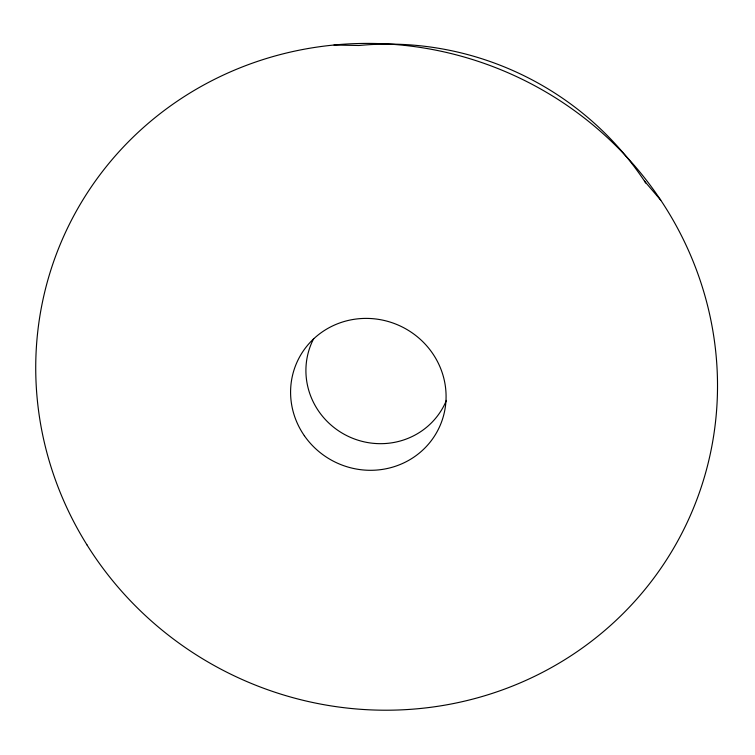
<?xml version="1.0" encoding="UTF-8"?>
<svg xmlns="http://www.w3.org/2000/svg" width="755" height="755" viewBox="0 0 755 755"><rect width="100%" height="100%" fill="white"/><g stroke="black" fill="none" stroke-linecap="round" stroke-linejoin="round"><path stroke-width="1.13" d="M334.003 45.017L358.927 45.498A301.679 293.676 25.3 0 1 645.78 183.069M644.477 181.106L660.748 200.188M446.413 400.367A73.263 70.932 25.3 0 1 348.857 436.645A73.263 70.932 25.3 0 1 313.693 338.636M304.331 435.682A78.265 75.434 25.3 0 0 438.57 428.868A78.265 75.434 25.3 0 0 362.098 318.497A78.265 75.434 25.3 0 0 304.331 435.682M86.976 544.884A343.015 331.209 25.3 0 0 677.122 542.128A343.015 331.209 25.3 0 0 365.769 43.413A343.015 331.209 25.3 0 0 86.976 544.884"/></g></svg>
